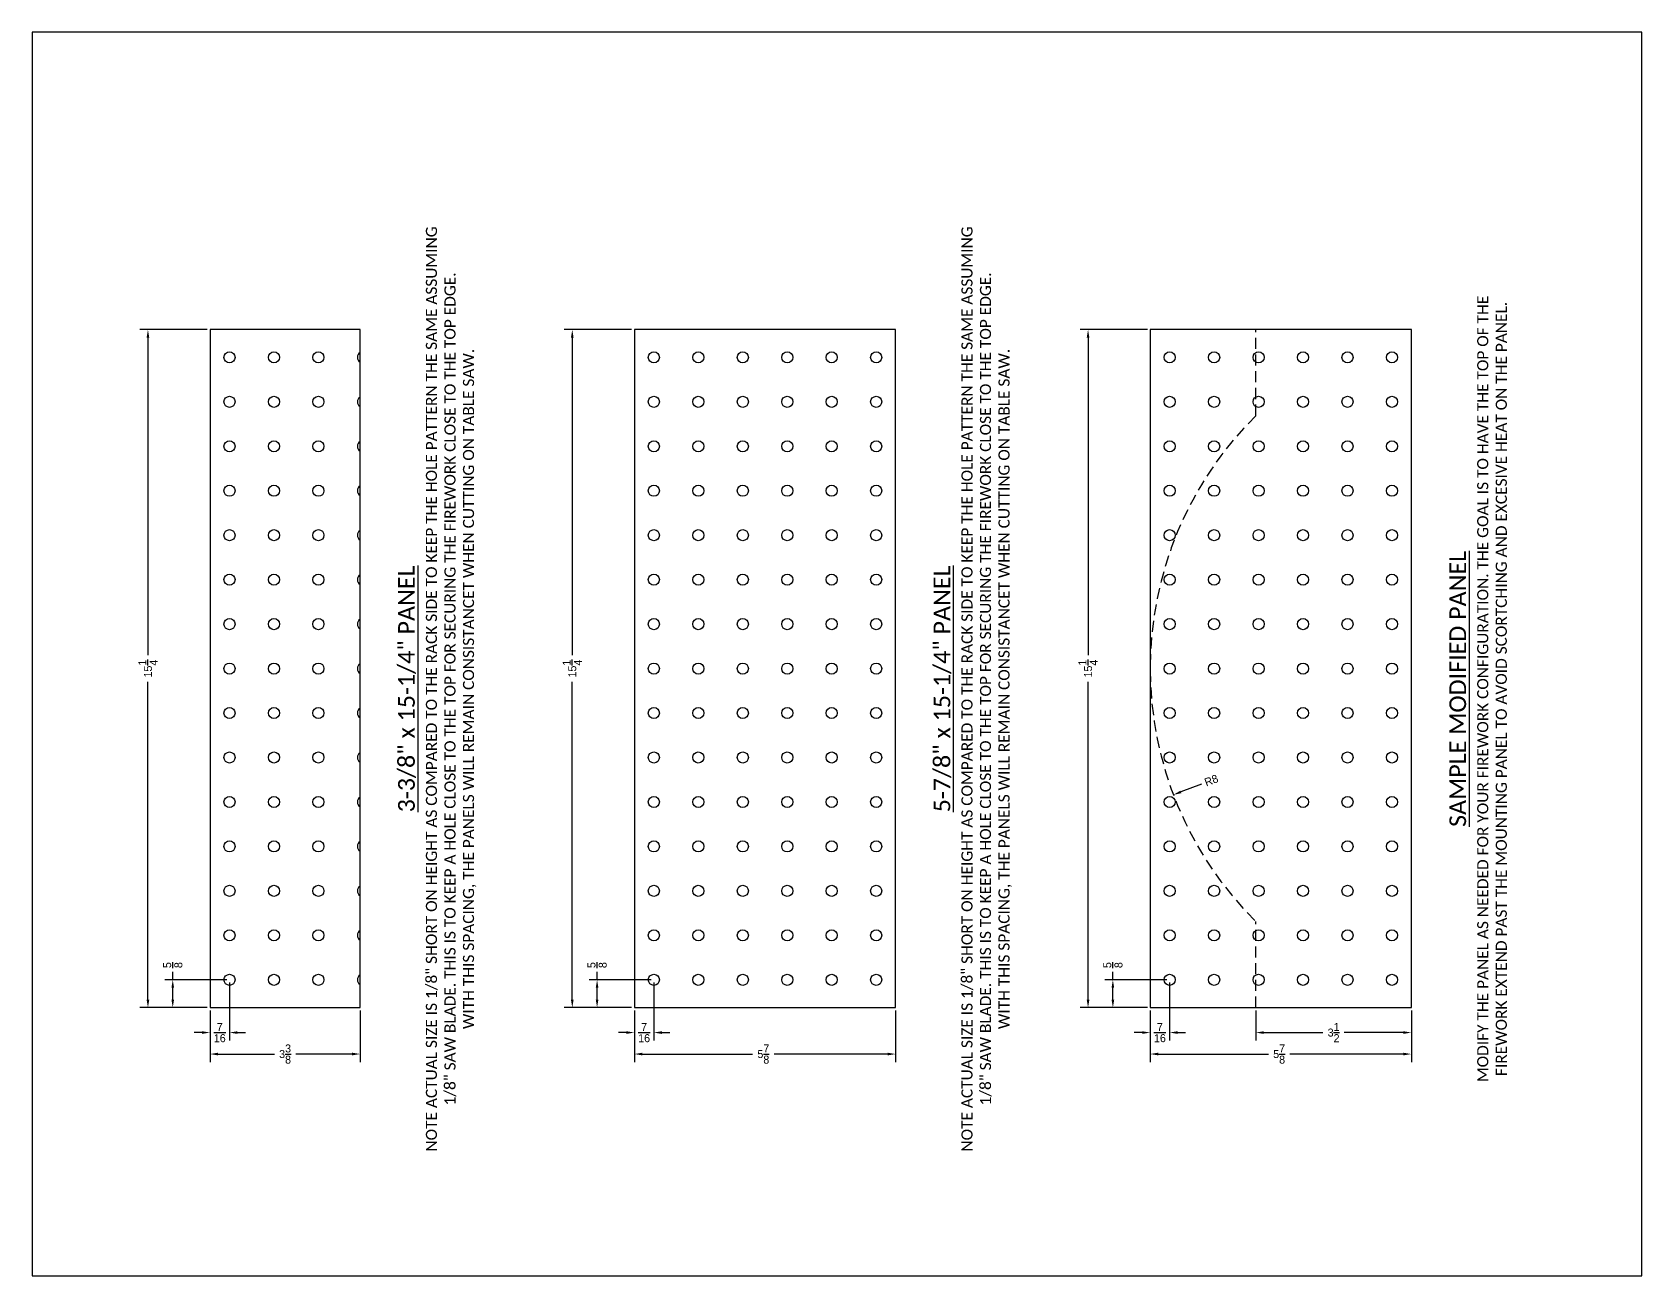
# Model space of a CAD drawing. Header units: inches. Extents: x 9.4 to 86.8, y 4.2 to 32.2.
# Drawn here: x 50.58 to 86.78, y 4.25 to 32.22 of the extents above; entities that cross this region are included whole.
import ezdxf

# ---------------------------------------------------------------- set-up
doc = ezdxf.new("R2010")
doc.units = ezdxf.units.IN
doc.header["$MEASUREMENT"] = 0
doc.linetypes.add('DASHED2', pattern=[0.375, 0.25, -0.125])
doc.dimstyles.get("Standard").update_dxf_attribs({"dimtxt": 0.18, "dimasz": 0.18, "dimexe": 0.18, "dimexo": 0.0625, "dimgap": 0.09, "dimtad": 0, "dimdec": 4, "dimzin": 0, "dimdsep": 46, "dimlunit": 5, "dimtxsty": 'Standard', "dimcen": 0.09, "dimadec": 0, "dimazin": 0, "dimtfac": 1, "dimtdec": 4, "dimtofl": 0, "dimtmove": 0, "dimatfit": 3, "dimfxl": 0, "dimtolj": 1, "dimtzin": 0, "dimarcsym": 0})

# ---------------------------------------------------------------- blocks, each defined once
blk = doc.blocks.new('*D20')
at = {"color": 0, "lineweight": -2}
for p, q in [((54.581, 10.217), (54.581, 9.054)), ((57.956, 10.217), (57.956, 9.054)), ((54.761, 9.234), (56.028, 9.234)), ((57.776, 9.234), (56.508, 9.234))]:
    blk.add_line(p, q, dxfattribs=at)
at = {"color": 0}
for points in [[(54.761, 9.264), (54.761, 9.204), (54.581, 9.234)], [(57.776, 9.264), (57.776, 9.204), (57.956, 9.234)]]:
    blk.add_solid(points, dxfattribs=at)
at = {"layer": 'Defpoints', "color": 0}
for p in [(54.581, 10.279), (57.956, 10.279), (57.956, 9.234)]:
    blk.add_point(p, dxfattribs=at)
at = {"color": 0, "insert": (56.268, 9.234), "char_height": 0.18, "attachment_point": 5}
blk.add_mtext('\\A1;3{\\H1.000000x;\\S3/8;}', dxfattribs=at)
blk = doc.blocks.new('*D21')
at = {"color": 0, "lineweight": -2}
for p, q in [((54.518, 25.529), (53.004, 25.529)), ((53.184, 25.349), (53.184, 18.204)), ((53.184, 10.459), (53.184, 17.604)), ((54.518, 10.279), (53.004, 10.279))]:
    blk.add_line(p, q, dxfattribs=at)
at = {"color": 0}
for points in [[(53.154, 25.349), (53.214, 25.349), (53.184, 25.529)], [(53.154, 10.459), (53.214, 10.459), (53.184, 10.279)]]:
    blk.add_solid(points, dxfattribs=at)
at = {"layer": 'Defpoints', "color": 0}
for p in [(53.184, 25.529), (54.581, 25.529), (54.581, 10.279)]:
    blk.add_point(p, dxfattribs=at)
at = {"color": 0, "insert": (53.184, 17.904), "char_height": 0.18, "attachment_point": 5, "rotation": 90}
blk.add_mtext('\\A1;15{\\H1.000000x;\\S1/4;}', dxfattribs=at)
blk = doc.blocks.new('*D22')
at = {"color": 0, "lineweight": -2}
for p, q in [((55.018, 10.842), (55.018, 9.537)), ((54.581, 10.217), (54.581, 9.537)), ((54.401, 9.717), (54.221, 9.717)), ((55.198, 9.717), (55.378, 9.717))]:
    blk.add_line(p, q, dxfattribs=at)
at = {"color": 0}
for points in [[(54.401, 9.747), (54.401, 9.687), (54.581, 9.717)], [(55.198, 9.747), (55.198, 9.687), (55.018, 9.717)]]:
    blk.add_solid(points, dxfattribs=at)
at = {"layer": 'Defpoints', "color": 0}
for p in [(55.018, 10.904), (54.581, 10.279), (55.018, 9.717)]:
    blk.add_point(p, dxfattribs=at)
at = {"color": 0, "insert": (54.799, 9.717), "char_height": 0.18, "attachment_point": 5}
blk.add_mtext('\\A1;{\\H1.000000x;\\S7/16;}', dxfattribs=at)
blk = doc.blocks.new('*D23')
at = {"color": 0, "lineweight": -2}
for p, q in [((54.956, 10.904), (53.562, 10.904)), ((53.742, 10.904), (53.742, 11.084)), ((53.742, 10.459), (53.742, 10.724)), ((54.518, 10.279), (53.562, 10.279))]:
    blk.add_line(p, q, dxfattribs=at)
at = {"color": 0}
for points in [[(53.712, 10.724), (53.772, 10.724), (53.742, 10.904)], [(53.712, 10.459), (53.772, 10.459), (53.742, 10.279)]]:
    blk.add_solid(points, dxfattribs=at)
at = {"layer": 'Defpoints', "color": 0}
for p in [(53.742, 10.904), (55.018, 10.904), (54.581, 10.279)]:
    blk.add_point(p, dxfattribs=at)
at = {"color": 0, "insert": (53.742, 11.234), "char_height": 0.18, "attachment_point": 5, "rotation": 90}
blk.add_mtext('\\A1;{\\H1.000000x;\\S5/8;}', dxfattribs=at)
blk = doc.blocks.new('*D25')
at = {"color": 0, "lineweight": -2}
for p, q in [((64.062, 25.529), (62.547, 25.529)), ((62.727, 25.349), (62.727, 18.204)), ((62.727, 10.459), (62.727, 17.604)), ((64.062, 10.279), (62.547, 10.279))]:
    blk.add_line(p, q, dxfattribs=at)
at = {"color": 0}
for points in [[(62.697, 25.349), (62.757, 25.349), (62.727, 25.529)], [(62.697, 10.459), (62.757, 10.459), (62.727, 10.279)]]:
    blk.add_solid(points, dxfattribs=at)
at = {"layer": 'Defpoints', "color": 0}
for p in [(62.727, 25.529), (64.124, 25.529), (64.124, 10.279)]:
    blk.add_point(p, dxfattribs=at)
at = {"color": 0, "insert": (62.727, 17.904), "char_height": 0.18, "attachment_point": 5, "rotation": 90}
blk.add_mtext('\\A1;15{\\H1.000000x;\\S1/4;}', dxfattribs=at)
blk = doc.blocks.new('*D27')
at = {"color": 0, "lineweight": -2}
for p, q in [((64.499, 10.904), (63.105, 10.904)), ((63.285, 10.904), (63.285, 11.084)), ((63.285, 10.459), (63.285, 10.724)), ((64.062, 10.279), (63.105, 10.279))]:
    blk.add_line(p, q, dxfattribs=at)
at = {"color": 0}
for points in [[(63.255, 10.724), (63.315, 10.724), (63.285, 10.904)], [(63.255, 10.459), (63.315, 10.459), (63.285, 10.279)]]:
    blk.add_solid(points, dxfattribs=at)
at = {"layer": 'Defpoints', "color": 0}
for p in [(63.285, 10.904), (64.562, 10.904), (64.124, 10.279)]:
    blk.add_point(p, dxfattribs=at)
at = {"color": 0, "insert": (63.285, 11.234), "char_height": 0.18, "attachment_point": 5, "rotation": 90}
blk.add_mtext('\\A1;{\\H1.000000x;\\S5/8;}', dxfattribs=at)
blk = doc.blocks.new('*D24')
at = {"color": 0, "lineweight": -2}
for p, q in [((64.124, 10.217), (64.124, 9.054)), ((69.999, 10.217), (69.999, 9.054)), ((64.304, 9.234), (66.784, 9.234)), ((69.819, 9.234), (67.264, 9.234))]:
    blk.add_line(p, q, dxfattribs=at)
at = {"color": 0}
for points in [[(64.304, 9.264), (64.304, 9.204), (64.124, 9.234)], [(69.819, 9.264), (69.819, 9.204), (69.999, 9.234)]]:
    blk.add_solid(points, dxfattribs=at)
at = {"layer": 'Defpoints', "color": 0}
for p in [(64.124, 10.279), (69.999, 10.279), (69.999, 9.234)]:
    blk.add_point(p, dxfattribs=at)
at = {"color": 0, "insert": (67.024, 9.234), "char_height": 0.18, "attachment_point": 5}
blk.add_mtext('\\A1;5{\\H1.000000x;\\S7/8;}', dxfattribs=at)
blk = doc.blocks.new('*D26')
at = {"color": 0, "lineweight": -2}
for p, q in [((64.562, 10.842), (64.562, 9.537)), ((64.124, 10.217), (64.124, 9.537)), ((63.944, 9.717), (63.764, 9.717)), ((64.742, 9.717), (64.922, 9.717))]:
    blk.add_line(p, q, dxfattribs=at)
at = {"color": 0}
for points in [[(63.944, 9.747), (63.944, 9.687), (64.124, 9.717)], [(64.742, 9.747), (64.742, 9.687), (64.562, 9.717)]]:
    blk.add_solid(points, dxfattribs=at)
at = {"layer": 'Defpoints', "color": 0}
for p in [(64.562, 10.904), (64.124, 10.279), (64.562, 9.717)]:
    blk.add_point(p, dxfattribs=at)
at = {"color": 0, "insert": (64.343, 9.717), "char_height": 0.18, "attachment_point": 5}
blk.add_mtext('\\A1;{\\H1.000000x;\\S7/16;}', dxfattribs=at)
blk = doc.blocks.new('*D30')
at = {"color": 0, "lineweight": -2}
for p, q in [((75.724, 10.217), (75.724, 9.054)), ((81.599, 10.217), (81.599, 9.054)), ((75.904, 9.234), (78.384, 9.234)), ((81.419, 9.234), (78.864, 9.234))]:
    blk.add_line(p, q, dxfattribs=at)
at = {"color": 0}
for points in [[(75.904, 9.264), (75.904, 9.204), (75.724, 9.234)], [(81.419, 9.264), (81.419, 9.204), (81.599, 9.234)]]:
    blk.add_solid(points, dxfattribs=at)
at = {"layer": 'Defpoints', "color": 0}
for p in [(75.724, 10.279), (81.599, 10.279), (81.599, 9.234)]:
    blk.add_point(p, dxfattribs=at)
at = {"color": 0, "insert": (78.624, 9.234), "char_height": 0.18, "attachment_point": 5}
blk.add_mtext('\\A1;5{\\H1.000000x;\\S7/8;}', dxfattribs=at)
blk = doc.blocks.new('*D31')
at = {"color": 0, "lineweight": -2}
for p, q in [((76.162, 10.842), (76.162, 9.537)), ((75.724, 10.217), (75.724, 9.537)), ((75.544, 9.717), (75.364, 9.717)), ((76.342, 9.717), (76.522, 9.717))]:
    blk.add_line(p, q, dxfattribs=at)
at = {"color": 0}
for points in [[(75.544, 9.747), (75.544, 9.687), (75.724, 9.717)], [(76.342, 9.747), (76.342, 9.687), (76.162, 9.717)]]:
    blk.add_solid(points, dxfattribs=at)
at = {"layer": 'Defpoints', "color": 0}
for p in [(76.162, 10.904), (75.724, 10.279), (76.162, 9.717)]:
    blk.add_point(p, dxfattribs=at)
at = {"color": 0, "insert": (75.943, 9.717), "char_height": 0.18, "attachment_point": 5}
blk.add_mtext('\\A1;{\\H1.000000x;\\S7/16;}', dxfattribs=at)
blk = doc.blocks.new('*D29')
at = {"color": 0, "lineweight": -2}
for p, q in [((76.099, 10.904), (74.705, 10.904)), ((74.885, 10.904), (74.885, 11.084)), ((74.885, 10.459), (74.885, 10.724)), ((75.662, 10.279), (74.705, 10.279))]:
    blk.add_line(p, q, dxfattribs=at)
at = {"color": 0}
for points in [[(74.855, 10.724), (74.915, 10.724), (74.885, 10.904)], [(74.855, 10.459), (74.915, 10.459), (74.885, 10.279)]]:
    blk.add_solid(points, dxfattribs=at)
at = {"layer": 'Defpoints', "color": 0}
for p in [(74.885, 10.904), (76.162, 10.904), (75.724, 10.279)]:
    blk.add_point(p, dxfattribs=at)
at = {"color": 0, "insert": (74.885, 11.234), "char_height": 0.18, "attachment_point": 5, "rotation": 90}
blk.add_mtext('\\A1;{\\H1.000000x;\\S5/8;}', dxfattribs=at)
blk = doc.blocks.new('*D28')
at = {"color": 0, "lineweight": -2}
for p, q in [((75.662, 25.529), (74.147, 25.529)), ((74.327, 25.349), (74.327, 18.204)), ((74.327, 10.459), (74.327, 17.604)), ((75.662, 10.279), (74.147, 10.279))]:
    blk.add_line(p, q, dxfattribs=at)
at = {"color": 0}
for points in [[(74.297, 25.349), (74.357, 25.349), (74.327, 25.529)], [(74.297, 10.459), (74.357, 10.459), (74.327, 10.279)]]:
    blk.add_solid(points, dxfattribs=at)
at = {"layer": 'Defpoints', "color": 0}
for p in [(74.327, 25.529), (75.724, 25.529), (75.724, 10.279)]:
    blk.add_point(p, dxfattribs=at)
at = {"color": 0, "insert": (74.327, 17.904), "char_height": 0.18, "attachment_point": 5, "rotation": 90}
blk.add_mtext('\\A1;15{\\H1.000000x;\\S1/4;}', dxfattribs=at)
blk = doc.blocks.new('*D32')
at = {"color": 0, "lineweight": -2}
for p, q in [((78.099, 10.217), (78.099, 9.537)), ((81.599, 10.217), (81.599, 9.537)), ((78.279, 9.717), (79.609, 9.717)), ((81.419, 9.717), (80.089, 9.717))]:
    blk.add_line(p, q, dxfattribs=at)
at = {"color": 0}
for points in [[(78.279, 9.747), (78.279, 9.687), (78.099, 9.717)], [(81.419, 9.747), (81.419, 9.687), (81.599, 9.717)]]:
    blk.add_solid(points, dxfattribs=at)
at = {"layer": 'Defpoints', "color": 0}
for p in [(78.099, 10.279), (81.599, 10.279), (78.099, 9.717)]:
    blk.add_point(p, dxfattribs=at)
at = {"color": 0, "insert": (79.849, 9.717), "char_height": 0.18, "attachment_point": 5}
blk.add_mtext('\\A1;3{\\H1.000000x;\\S1/2;}', dxfattribs=at)
blk = doc.blocks.new('*D33')
at = {"color": 0, "lineweight": -2}
blk.add_line((76.875, 15.304), (76.413, 15.129), dxfattribs=at)
at = {"color": 0}
blk.add_solid([(76.403, 15.157), (76.424, 15.101), (76.245, 15.065)], dxfattribs=at)
at = {"layer": 'Defpoints', "color": 0}
for p in [(83.724, 17.904), (76.245, 15.065)]:
    blk.add_point(p, dxfattribs=at)
at = {"color": 0, "insert": (77.099, 15.389), "char_height": 0.18, "attachment_point": 5, "rotation": 20.7883}
blk.add_mtext('\\A1;R8', dxfattribs=at)

msp = doc.modelspace()

# ---------------------------------------------------------------- linework, layer by layer
for p, q in [((57.95567, 25.52915), (54.58067, 25.52915)), ((54.58067, 25.52915), (54.58067, 10.27915)), ((57.95567, 10.27915), (57.95567, 25.52915)), ((64.12438, 25.52915), (64.12438, 10.27915)), ((69.99938, 25.52915), (64.12438, 25.52915)), ((69.99938, 10.27915), (69.99938, 25.52915)), ((81.5993, 25.52915), (75.7243, 25.52915)), ((75.7243, 25.52915), (75.7243, 10.27915)), ((81.5993, 10.27915), (81.5993, 25.52915)), ((54.58067, 10.27915), (57.95567, 10.27915)), ((64.12438, 10.27915), (69.99938, 10.27915)), ((75.7243, 10.27915), (81.5993, 10.27915))]:
    msp.add_line(p, q)
at = {"linetype": 'DASHED2'}
for p, q in [((78.0993, 23.59268), (78.0993, 25.52915)), ((78.0993, 10.27915), (78.0993, 12.21562))]:
    msp.add_line(p, q, dxfattribs=at)
msp.add_lwpolyline([(50.58072, 4.24576), (86.78055, 4.24576), (86.78055, 32.21835), (50.58072, 32.21835)], close=True)
for centre in [(55.01817, 24.90415), (56.01817, 24.90415), (57.01817, 24.90415), (64.56188, 24.90415), (65.56188, 24.90415), (66.56188, 24.90415), (67.56188, 24.90415), (68.56188, 24.90415), (69.56188, 24.90415), (76.1618, 24.90415), (77.1618, 24.90415), (78.1618, 24.90415), (79.1618, 24.90415), (80.1618, 24.90415), (81.1618, 24.90415), (55.01817, 23.90415), (56.01817, 23.90415), (57.01817, 23.90415), (64.56188, 23.90415), (65.56188, 23.90415), (66.56188, 23.90415), (67.56188, 23.90415), (68.56188, 23.90415), (69.56188, 23.90415), (76.1618, 23.90415), (77.1618, 23.90415), (78.1618, 23.90415), (79.1618, 23.90415), (80.1618, 23.90415), (81.1618, 23.90415), (55.01817, 22.90415), (56.01817, 22.90415), (57.01817, 22.90415), (64.56188, 22.90415), (65.56188, 22.90415), (66.56188, 22.90415), (67.56188, 22.90415), (68.56188, 22.90415), (69.56188, 22.90415), (76.1618, 22.90415), (77.1618, 22.90415), (78.1618, 22.90415), (79.1618, 22.90415), (80.1618, 22.90415), (81.1618, 22.90415), (55.01817, 21.90415), (56.01817, 21.90415), (57.01817, 21.90415), (64.56188, 21.90415), (65.56188, 21.90415), (66.56188, 21.90415), (67.56188, 21.90415), (68.56188, 21.90415), (69.56188, 21.90415), (76.1618, 21.90415), (77.1618, 21.90415), (78.1618, 21.90415), (79.1618, 21.90415), (80.1618, 21.90415), (81.1618, 21.90415), (55.01817, 20.90415), (56.01817, 20.90415), (57.01817, 20.90415), (64.56188, 20.90415), (65.56188, 20.90415), (66.56188, 20.90415), (67.56188, 20.90415), (68.56188, 20.90415), (69.56188, 20.90415), (76.1618, 20.90415), (77.1618, 20.90415), (78.1618, 20.90415), (79.1618, 20.90415), (80.1618, 20.90415), (81.1618, 20.90415), (55.01817, 19.90415), (56.01817, 19.90415), (57.01817, 19.90415), (64.56188, 19.90415), (65.56188, 19.90415), (66.56188, 19.90415), (67.56188, 19.90415), (68.56188, 19.90415), (69.56188, 19.90415), (76.1618, 19.90415), (77.1618, 19.90415), (78.1618, 19.90415), (79.1618, 19.90415), (80.1618, 19.90415), (81.1618, 19.90415), (55.01817, 18.90415), (56.01817, 18.90415), (57.01817, 18.90415), (64.56188, 18.90415), (65.56188, 18.90415), (66.56188, 18.90415), (67.56188, 18.90415), (68.56188, 18.90415), (69.56188, 18.90415), (76.1618, 18.90415), (77.1618, 18.90415), (78.1618, 18.90415), (79.1618, 18.90415), (80.1618, 18.90415), (81.1618, 18.90415), (55.01817, 17.90415), (56.01817, 17.90415), (57.01817, 17.90415), (64.56188, 17.90415), (65.56188, 17.90415), (66.56188, 17.90415), (67.56188, 17.90415), (68.56188, 17.90415), (69.56188, 17.90415), (76.1618, 17.90415), (77.1618, 17.90415), (78.1618, 17.90415), (79.1618, 17.90415), (80.1618, 17.90415), (81.1618, 17.90415), (55.01817, 16.90415), (56.01817, 16.90415), (57.01817, 16.90415), (64.56188, 16.90415), (65.56188, 16.90415), (66.56188, 16.90415), (67.56188, 16.90415), (68.56188, 16.90415), (69.56188, 16.90415), (76.1618, 16.90415), (77.1618, 16.90415), (78.1618, 16.90415), (79.1618, 16.90415), (80.1618, 16.90415), (81.1618, 16.90415), (55.01817, 15.90415), (56.01817, 15.90415), (57.01817, 15.90415), (64.56188, 15.90415), (65.56188, 15.90415), (66.56188, 15.90415), (67.56188, 15.90415), (68.56188, 15.90415), (69.56188, 15.90415), (76.1618, 15.90415), (77.1618, 15.90415), (78.1618, 15.90415), (79.1618, 15.90415), (80.1618, 15.90415), (81.1618, 15.90415), (55.01817, 14.90415), (56.01817, 14.90415), (57.01817, 14.90415), (64.56188, 14.90415), (65.56188, 14.90415), (66.56188, 14.90415), (67.56188, 14.90415), (68.56188, 14.90415), (69.56188, 14.90415), (76.1618, 14.90415), (77.1618, 14.90415), (78.1618, 14.90415), (79.1618, 14.90415), (80.1618, 14.90415), (81.1618, 14.90415), (55.01817, 13.90415), (56.01817, 13.90415), (57.01817, 13.90415), (64.56188, 13.90415), (65.56188, 13.90415), (66.56188, 13.90415), (67.56188, 13.90415), (68.56188, 13.90415), (69.56188, 13.90415), (76.1618, 13.90415), (77.1618, 13.90415), (78.1618, 13.90415), (79.1618, 13.90415), (80.1618, 13.90415), (81.1618, 13.90415), (55.01817, 12.90415), (56.01817, 12.90415), (57.01817, 12.90415), (64.56188, 12.90415), (65.56188, 12.90415), (66.56188, 12.90415), (67.56188, 12.90415), (68.56188, 12.90415), (69.56188, 12.90415), (76.1618, 12.90415), (77.1618, 12.90415), (78.1618, 12.90415), (79.1618, 12.90415), (80.1618, 12.90415), (81.1618, 12.90415), (55.01817, 11.90415), (56.01817, 11.90415), (57.01817, 11.90415), (64.56188, 11.90415), (65.56188, 11.90415), (66.56188, 11.90415), (67.56188, 11.90415), (68.56188, 11.90415), (69.56188, 11.90415), (76.1618, 11.90415), (77.1618, 11.90415), (78.1618, 11.90415), (79.1618, 11.90415), (80.1618, 11.90415), (81.1618, 11.90415), (55.01817, 10.90415), (56.01817, 10.90415), (57.01817, 10.90415), (64.56188, 10.90415), (65.56188, 10.90415), (66.56188, 10.90415), (67.56188, 10.90415), (68.56188, 10.90415), (69.56188, 10.90415), (76.1618, 10.90415), (77.1618, 10.90415), (78.1618, 10.90415), (79.1618, 10.90415), (80.1618, 10.90415), (81.1618, 10.90415)]:
    msp.add_circle(centre, 0.125)
for centre in [(58.01817, 24.90415), (58.01817, 23.90415), (58.01817, 22.90415), (58.01817, 21.90415), (58.01817, 20.90415), (58.01817, 19.90415), (58.01817, 18.90415), (58.01817, 17.90415), (58.01817, 16.90415), (58.01817, 15.90415), (58.01817, 14.90415), (58.01817, 13.90415), (58.01817, 12.90415), (58.01817, 11.90415), (58.01817, 10.90415)]:
    msp.add_arc(centre, 0.125, 120, 240)
msp.add_arc((83.7243, 17.90415), 8, 134.678264, 225.321736, dxfattribs=at)

# ---------------------------------------------------------------- texts
at = {"char_height": 0.375, "attachment_point": 2, "rotation": 90}
for s, insert in [('{\\fCalibri|b0|i0|c0|p34;\\L3-3/8" x 15-1/4" PANEL\\P\\H0.6667x;\\lNOTE ACTUAL SIZE IS 1/8" SHORT ON HEIGHT AS COMPARED TO THE RACK SIDE TO KEEP THE HOLE PATTERN THE SAME ASSUMING\\P1/8" SAW BLADE. THIS IS TO KEEP A HOLE CLOSE TO THE TOP FOR SECURING THE FIREWORK CLOSE TO THE TOP EDGE.\\PWITH THIS SPACING, THE PANELS WILL REMAIN CONSISTANCET WHEN CUTTING ON TABLE SAW.}', (58.80953, 17.44594)), ('{\\fCalibri|b0|i0|c0|p34;\\L5-7/8" x 15-1/4" PANEL\\P\\H0.6667x;\\lNOTE ACTUAL SIZE IS 1/8" SHORT ON HEIGHT AS COMPARED TO THE RACK SIDE TO KEEP THE HOLE PATTERN THE SAME ASSUMING\\P1/8" SAW BLADE. THIS IS TO KEEP A HOLE CLOSE TO THE TOP FOR SECURING THE FIREWORK CLOSE TO THE TOP EDGE.\\PWITH THIS SPACING, THE PANELS WILL REMAIN CONSISTANCET WHEN CUTTING ON TABLE SAW.}', (70.85324, 17.44594)), ('{\\fCalibri|b0|i0|c0|p34;\\LSAMPLE MODIFIED PANEL\\P\\H0.6667x;\\lMODIFY THE PANEL AS NEEDED FOR YOUR FIREWORK CONFIGURATION. THE GOAL IS TO HAVE THE TOP OF THE\\PFIREWORK EXTEND PAST THE MOUNTING PANEL TO AVOID SCORTCHING AND EXCESIVE HEAT ON THE PANEL.}', (82.45316, 17.44594))]:
    msp.add_mtext(s, dxfattribs=dict(at, insert=insert))

# ---------------------------------------------------------------- dimensions: what is measured, and where the dimension line sits
for base, p1, p2, picture, middle in [((53.18363, 25.52915), (54.58067, 10.27915), (54.58067, 25.52915), '*D21', (53.18363, 17.90415)), ((62.72734, 25.52915), (64.12438, 10.27915), (64.12438, 25.52915), '*D25', (62.72734, 17.90415)), ((74.32726, 25.52915), (75.7243, 10.27915), (75.7243, 25.52915), '*D28', (74.32726, 17.90415)), ((53.7415, 10.90415), (54.58067, 10.27915), (55.01817, 10.90415), '*D23', (53.7415, 11.23415)), ((63.28521, 10.90415), (64.12438, 10.27915), (64.56188, 10.90415), '*D27', (63.28521, 11.23415)), ((74.88513, 10.90415), (75.7243, 10.27915), (76.1618, 10.90415), '*D29', (74.88513, 11.23415))]:
    dim = msp.add_linear_dim(base=base, p1=p1, p2=p2, angle=90, dimstyle='Standard')
    dim.commit()
    dim.dimension.update_dxf_attribs({"geometry": picture, "text_midpoint": middle})
dim = msp.add_radius_dim(center=(83.7243, 17.90415), mpoint=(76.24512, 15.06482), dimstyle='Standard')
dim.commit()
dim.dimension.update_dxf_attribs({"geometry": '*D33', "text_midpoint": (77.09919, 15.38905), "dimtype": 164})
for base, p1, p2, picture, middle in [((55.01817, 9.71661), (54.58067, 10.27915), (55.01817, 10.90415), '*D22', (54.79942, 9.71661)), ((64.56188, 9.71661), (64.12438, 10.27915), (64.56188, 10.90415), '*D26', (64.34313, 9.71661)), ((76.1618, 9.71661), (75.7243, 10.27915), (76.1618, 10.90415), '*D31', (75.94305, 9.71661)), ((78.0993, 9.71661), (81.5993, 10.27915), (78.0993, 10.27915), '*D32', (79.8493, 9.71661))]:
    dim = msp.add_linear_dim(base=base, p1=p1, p2=p2, dimstyle='Standard')
    dim.commit()
    dim.dimension.update_dxf_attribs({"geometry": picture, "text_midpoint": middle})
for base, p1, p2, picture, middle in [((57.95567, 9.23378), (54.58067, 10.27915), (57.95567, 10.27915), '*D20', (56.26817, 9.23378)), ((69.99938, 9.23378), (64.12438, 10.27915), (69.99938, 10.27915), '*D24', (67.02437, 9.23378)), ((81.5993, 9.23378), (75.7243, 10.27915), (81.5993, 10.27915), '*D30', (78.62429, 9.23378))]:
    dim = msp.add_linear_dim(base=base, p1=p1, p2=p2, dimstyle='Standard')
    dim.commit()
    dim.dimension.update_dxf_attribs({"geometry": picture, "text_midpoint": middle, "dimtype": 160})

doc.saveas('drawing.dxf')
